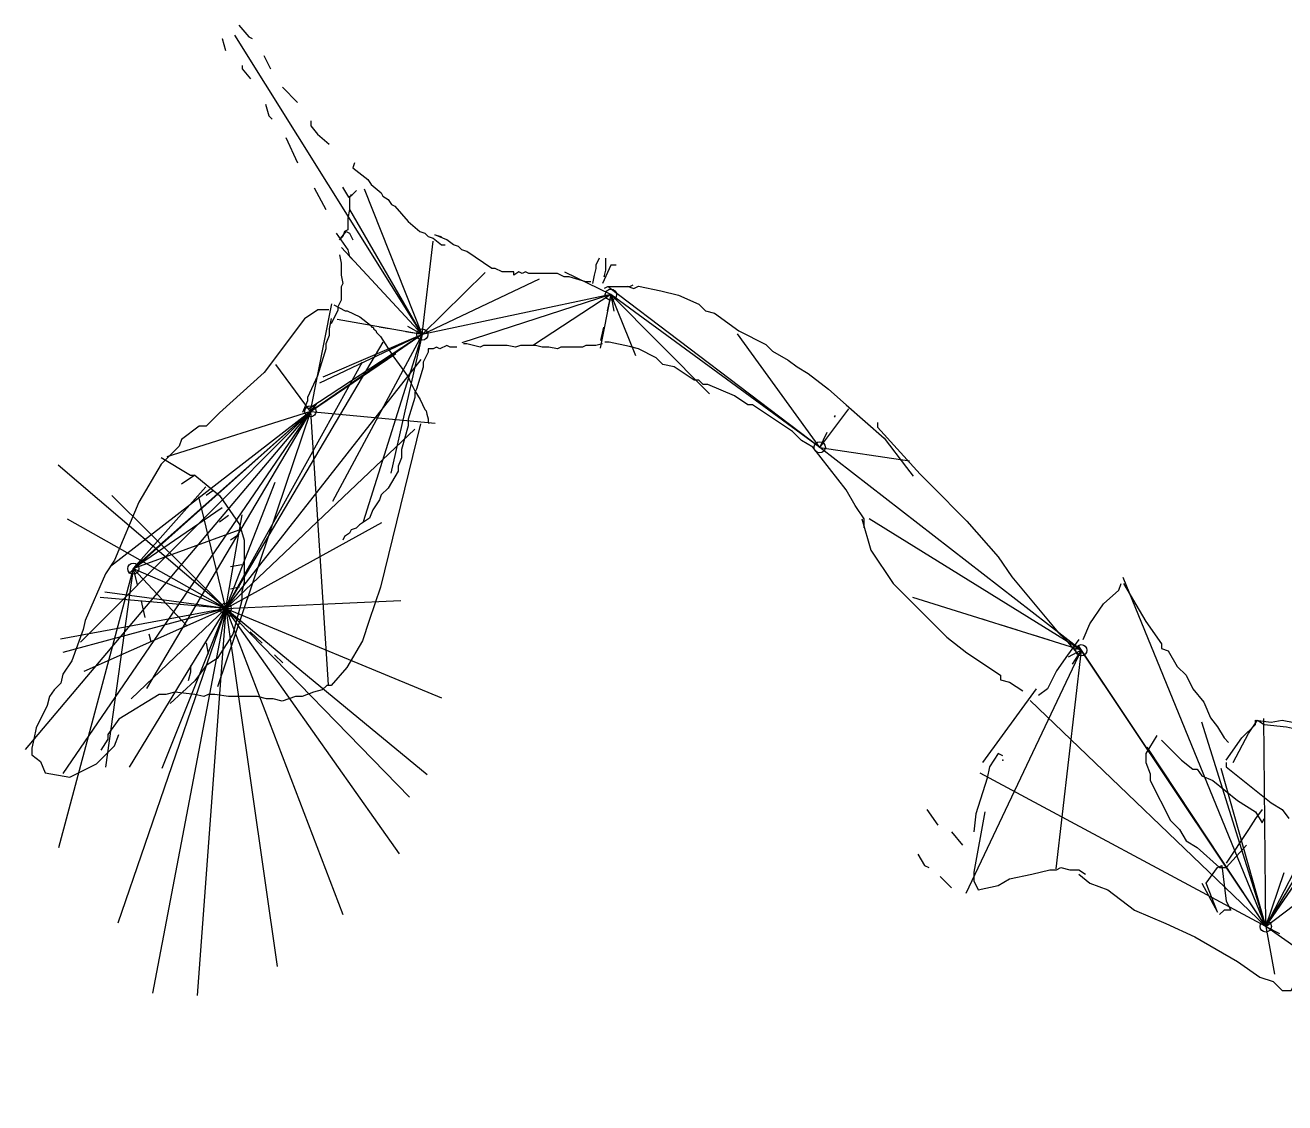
# Model space of a CAD drawing. Header units: millimetres. Extents: x -8 to 158, y -16 to 290.
# Drawn here: x -7.69 to 14.85, y 159.51 to 178.79 of the extents above; entities that cross this region are included whole.
import ezdxf

# ---------------------------------------------------------------- set-up
doc = ezdxf.new("R2010")
doc.units = ezdxf.units.MM
doc.linetypes.add('DASH', pattern=[0.6, 0.3, -0.3])

msp = doc.modelspace()

# ---------------------------------------------------------------- linework, layer by layer
at = {"layer": 'Shots', "color": 1}
for p, q in [((2.79, 173.968), (-0.584, 173.254)), ((6.528, 171.236), (2.79, 173.968)), ((-0.584, 173.254), (-2.586, 171.88)), ((-2.586, 171.88), (-5.756, 169.066)), ((11.208, 167.606), (6.528, 171.236)), ((-5.756, 169.066), (-4.102, 168.35)), ((14.508, 162.664), (11.208, 167.606)), ((14.508, 162.664), (16.69, 166.278)), ((14.508, 162.664), (14.508, 162.664)), ((18.994, 159.51), (14.508, 162.664))]:
    msp.add_line(p, q, dxfattribs=at)
for centre in [(2.79, 173.968), (-0.584, 173.254), (-2.586, 171.88), (6.528, 171.236), (-5.756, 169.066), (-4.102, 168.35), (11.208, 167.606), (14.508, 162.664), (14.508, 162.664)]:
    msp.add_circle(centre, 0.1, dxfattribs=at)
at = {"layer": 'Sketch', "color": 0}
for points in [[(-3.868, 178.788), (-3.688, 178.578), (-3.628, 178.548)], [(-4.168, 178.548), (-4.168, 178.548), (-4.108, 178.338)], [(-3.808, 178.068), (-3.808, 178.008), (-3.658, 177.828)], [(-3.418, 178.248), (-3.298, 178.008)], [(-3.088, 177.678), (-2.818, 177.408)], [(-3.388, 177.378), (-3.328, 177.168), (-3.268, 177.108)], [(-2.578, 177.078), (-2.578, 176.988), (-2.458, 176.838), (-2.248, 176.658)], [(-3.028, 176.778), (-2.818, 176.328)], [(-1.798, 176.328), (-1.828, 176.238), (-1.558, 176.028), (-1.498, 175.938), (-1.318, 175.788), (-1.288, 175.728), (-1.198, 175.668), (-1.138, 175.578), (-1.078, 175.548), (-0.838, 175.278), (-0.628, 175.098), (-0.538, 175.068), (-0.478, 175.008), (-0.388, 174.978), (-0.238, 174.858), (-0.178, 174.858)], [(-2.518, 175.878), (-2.308, 175.488)], [(-2.128, 175.068), (-1.918, 174.768), (-1.888, 174.648), (-1.828, 174.588)], [(2.432, 174.198), (2.342, 174.198), (2.042, 174.288), (1.952, 174.288), (1.832, 174.348), (1.322, 174.348), (1.262, 174.378), (1.202, 174.348), (1.142, 174.378), (1.052, 174.318), (1.052, 174.378), (0.842, 174.378), (0.722, 174.438), (0.662, 174.438), (0.212, 174.738), (0.122, 174.768), (0.062, 174.828), (-0.028, 174.858), (-0.148, 174.948), (-0.358, 175.038), (-0.238, 175.008)], [(-2.068, 174.678), (-2.038, 174.528), (-2.038, 174.318), (-2.008, 174.168), (-2.038, 174.108), (-2.038, 173.868), (-2.098, 173.748), (-2.098, 173.688), (-2.218, 173.448)], [(2.582, 174.618), (2.522, 174.498), (2.522, 174.438), (2.492, 174.318), (2.462, 174.168)], [(2.882, 174.498), (2.792, 174.498), (2.642, 174.168)], [(2.672, 174.318), (2.672, 174.288), (2.702, 174.408), (2.702, 174.618)], [(3.182, 174.138), (3.122, 174.108), (2.732, 174.108), (2.672, 174.078)], [(3.082, 174.118), (3.202, 174.078), (3.282, 174.118), (3.682, 174.038), (4.002, 173.958), (4.362, 173.798), (4.482, 173.678), (4.642, 173.638), (5.082, 173.318), (5.562, 173.078), (5.682, 172.958), (5.962, 172.798), (6.122, 172.678), (6.322, 172.558), (6.682, 172.278), (7.002, 171.998), (7.682, 171.398), (8.082, 170.878), (8.202, 170.718)], [(-2.17, 173.784), (-1.966, 173.676), (-1.93, 173.676), (-1.702, 173.568), (-1.51, 173.424), (-1.486, 173.388), (-1.462, 173.388), (-1.45, 173.352), (-1.414, 173.328), (-1.402, 173.292), (-1.33, 173.22), (-1.114, 172.872), (-0.886, 172.56), (-0.838, 172.5), (-0.802, 172.416), (-0.718, 172.248), (-0.622, 172.092), (-0.538, 171.912), (-0.514, 171.888), (-0.502, 171.828), (-0.478, 171.744), (-0.478, 171.684), (-0.466, 171.66)], [(-2.254, 173.696), (-2.454, 173.696), (-2.694, 173.536), (-3.414, 172.576), (-4.214, 171.856), (-4.454, 171.616), (-4.574, 171.616), (-4.894, 171.376), (-4.934, 171.256), (-5.254, 170.936), (-5.654, 170.256), (-6.094, 169.216), (-6.254, 168.976), (-6.614, 168.136), (-6.654, 167.976), (-6.854, 167.416), (-7.014, 167.176), (-7.054, 167.016), (-7.174, 166.896), (-7.254, 166.776), (-7.294, 166.616), (-7.494, 166.216), (-7.534, 166.016), (-7.574, 165.856), (-7.574, 165.736), (-7.414, 165.616), (-7.334, 165.416), (-6.894, 165.336), (-6.414, 165.576), (-6.094, 165.896), (-6.014, 166.096)], [(-2.218, 173.538), (-2.248, 173.358), (-2.248, 173.238), (-2.308, 173.088), (-2.308, 172.998), (-2.458, 172.518), (-2.638, 172.128), (-2.638, 172.068), (-2.728, 171.858)], [(7.322, 169.798), (7.322, 169.958), (7.162, 170.198), (7.002, 170.478), (6.402, 171.238), (6.202, 171.358), (6.042, 171.518), (5.322, 171.998), (5.242, 171.998), (5.002, 172.158), (4.522, 172.358), (4.442, 172.358), (4.362, 172.438), (4.282, 172.438), (3.922, 172.678), (3.722, 172.718), (3.602, 172.838), (3.282, 172.998), (3.122, 173.038), (2.762, 173.118), (2.682, 173.118)], [(0.032, 173.028), (-0.088, 173.028), (-0.148, 173.058), (-0.268, 172.998), (-0.328, 173.028), (-0.388, 172.998), (-0.478, 172.998), (-0.478, 172.938), (-0.568, 172.758), (-0.568, 172.668), (-0.688, 172.278), (-0.718, 172.218), (-0.718, 172.128), (-0.838, 171.738), (-0.838, 171.618), (-0.958, 171.198), (-0.958, 171.048), (-1.018, 170.898), (-1.018, 170.808), (-1.198, 170.508), (-1.318, 170.388), (-1.348, 170.298), (-1.468, 170.118), (-1.528, 169.968), (-1.708, 169.848), (-1.768, 169.788), (-1.858, 169.758), (-1.888, 169.698), (-1.978, 169.638), (-2.008, 169.578)], [(2.642, 173.088), (2.522, 173.058), (2.342, 173.058), (2.282, 173.028), (1.892, 173.028), (1.832, 172.998), (1.682, 173.028), (1.562, 173.028), (1.442, 173.058), (1.172, 173.058), (1.082, 173.028), (0.932, 173.058), (0.512, 173.058), (0.452, 173.028), (0.212, 173.088), (0.152, 173.088)], [(-0.614, 171.656), (-1.334, 168.736), (-1.534, 168.136), (-1.654, 167.776), (-1.934, 167.296), (-2.214, 166.976), (-2.294, 166.976), (-2.374, 166.896), (-2.534, 166.856), (-2.734, 166.776), (-2.854, 166.776), (-3.094, 166.696), (-3.254, 166.736), (-3.374, 166.736), (-3.534, 166.776), (-4.054, 166.776), (-4.294, 166.816), (-4.414, 166.816), (-4.494, 166.776), (-4.654, 166.816), (-5.014, 166.856), (-5.174, 166.816), (-5.294, 166.816), (-6.014, 166.376), (-6.214, 166.096), (-6.214, 166.016), (-6.334, 165.816)], [(7.562, 171.678), (7.562, 171.598), (8.322, 170.758), (8.522, 170.558), (9.162, 169.918), (9.722, 169.278), (9.962, 168.918), (10.802, 167.918), (10.922, 167.798), (11.162, 167.518)], [(-5.254, 171.056), (-4.734, 170.736), (-4.654, 170.736), (-4.214, 170.376), (-3.854, 169.856), (-3.774, 169.576), (-3.774, 168.816), (-3.814, 168.656), (-3.814, 168.496), (-3.974, 167.896), (-4.254, 167.456), (-4.454, 167.336), (-4.654, 167.056), (-5.094, 166.656)], [(-4.654, 170.736), (-4.894, 170.576)], [(-4.334, 170.456), (-4.454, 170.376)], [(-4.054, 170.016), (-4.214, 169.896)], [(7.282, 169.958), (7.442, 169.398), (7.842, 168.798), (8.802, 167.838), (9.162, 167.558), (9.762, 167.158), (9.762, 167.078), (9.922, 167.038), (10.162, 166.878)], [(-3.894, 169.656), (-4.014, 169.576)], [(-3.814, 169.136), (-4.014, 169.096)], [(-3.854, 168.736), (-4.014, 168.696)], [(11.242, 167.798), (11.362, 168.078), (11.602, 168.438), (11.882, 168.678), (11.922, 168.798)], [(11.962, 168.798), (12.362, 168.118), (12.642, 167.718), (12.642, 167.638), (12.762, 167.598), (12.922, 167.318), (13.082, 167.158), (13.202, 166.918), (13.402, 166.678), (13.522, 166.398), (13.642, 166.238), (13.762, 166.038), (13.842, 165.958)], [(-3.974, 168.216), (-4.054, 168.216)], [(-4.454, 167.736), (-4.414, 167.536)], [(-4.734, 167.336), (-4.734, 167.216), (-4.774, 167.056)], [(10.402, 166.918), (9.442, 165.598)], [(13.802, 165.638), (14.082, 166.038), (14.322, 166.278), (14.322, 166.358), (14.602, 166.318), (14.802, 166.358), (15.202, 166.278), (15.522, 166.238), (15.602, 166.238), (15.682, 166.118), (15.762, 166.198), (16.002, 166.158), (16.042, 166.078), (16.122, 166.118)], [(9.802, 165.718), (9.722, 165.758), (9.562, 165.518), (9.522, 165.318), (9.322, 164.678), (9.282, 164.358)], [(8.442, 164.758), (8.642, 164.478)], [(9.482, 164.718), (9.282, 163.638), (9.282, 163.478), (9.362, 163.318), (9.722, 163.398), (9.922, 163.518), (10.322, 163.598), (10.642, 163.678), (10.762, 163.678), (10.842, 163.718), (11.002, 163.678), (11.162, 163.678), (11.282, 163.598)], [(8.882, 164.358), (9.082, 164.118)], [(8.282, 163.958), (8.402, 163.758), (8.482, 163.718)], [(8.682, 163.558), (8.882, 163.358)], [(11.162, 163.598), (11.362, 163.438), (11.682, 163.318), (12.162, 162.958), (12.722, 162.718), (13.242, 162.478), (14.002, 162.038), (14.402, 161.758), (14.642, 161.678), (14.802, 161.518), (14.962, 161.518), (15.002, 161.598)]]:
    msp.add_lwpolyline(points, dxfattribs=at)
at = {"layer": 'Sketch', "color": 9}
for points in [[(-2.014, 175.89), (-1.906, 175.71), (-1.846, 175.746), (-1.762, 175.83)], [(-1.858, 175.758), (-1.888, 175.698), (-1.888, 175.488), (-1.918, 175.338), (-1.918, 175.128)], [(-1.918, 175.128), (-1.978, 175.098), (-2.008, 175.008), (-2.068, 174.948), (-1.948, 175.098), (-1.888, 175.068), (-1.828, 174.948)], [(11.162, 167.798), (10.962, 167.518), (10.762, 167.238), (10.602, 166.918), (10.442, 166.798)], [(13.922, 165.598), (14.202, 166.118), (14.362, 166.358), (14.482, 166.278), (14.882, 166.238), (15.042, 166.198), (15.522, 166.198), (15.922, 166.078), (16.082, 166.078), (16.282, 166.038), (16.122, 165.878)], [(12.562, 166.078), (12.362, 165.758), (12.362, 165.598), (12.442, 165.398), (12.442, 165.278), (12.802, 164.558), (12.962, 164.398), (13.082, 164.198), (13.282, 164.078), (13.682, 163.718), (13.802, 163.718), (14.162, 164.118)], [(12.642, 165.998), (13.002, 165.638), (13.202, 165.478), (13.282, 165.478), (13.362, 165.358), (13.562, 165.278), (14.002, 164.918), (14.322, 164.718), (14.442, 164.518), (14.482, 164.598)], [(13.802, 165.598), (13.802, 165.518), (14.602, 164.878), (14.802, 164.758), (14.922, 164.598)], [(14.442, 164.758), (14.322, 164.598), (14.202, 164.398), (13.802, 163.798)], [(13.362, 163.438), (13.642, 162.918), (13.442, 163.438), (13.642, 163.718), (13.722, 163.758), (13.802, 163.118), (13.882, 162.958), (13.762, 162.958), (13.682, 162.878)]]:
    msp.add_lwpolyline(points, dxfattribs=at)
at = {"layer": 'Sketch', "color": 0}
msp.add_point((9.802, 165.638), dxfattribs=at)
at = {"layer": 'XSect', "color": 1}
for p, q in [((-0.584, 173.254), (-3.94, 178.612)), ((-0.584, 173.254), (-1.62, 175.854)), ((-0.584, 173.254), (-1.88, 175.492)), ((-0.584, 173.254), (-0.388, 174.926)), ((-0.584, 173.254), (-2.028, 174.814)), ((-0.584, 173.254), (0.542, 174.362)), ((-0.584, 173.254), (1.514, 174.248)), ((2.79, 173.968), (1.964, 174.372)), ((6.528, 171.236), (2.752, 174.098)), ((-2.586, 171.88), (-2.204, 173.802)), ((2.79, 173.968), (0.122, 173.106)), ((2.79, 173.968), (1.406, 173.062)), ((2.79, 173.968), (2.596, 173.008)), ((2.79, 173.968), (4.554, 172.192)), ((2.79, 173.968), (3.23, 172.878)), ((-0.584, 173.254), (-2.108, 173.526)), ((-4.102, 168.35), (-1.282, 173.12)), ((-0.584, 173.254), (-2.612, 171.924)), ((-0.584, 173.254), (-2.422, 172.386)), ((-0.584, 173.254), (-2.366, 172.492)), ((-0.584, 173.254), (-2.192, 170.27)), ((-0.584, 173.254), (-1.642, 169.906)), ((-0.584, 173.254), (-1.15, 170.772)), ((6.528, 171.236), (5.058, 173.268)), ((-2.586, 171.88), (-1.056, 172.912)), ((-4.102, 168.35), (-0.602, 172.806)), ((-4.102, 168.35), (-1.654, 172.764)), ((-2.586, 171.88), (-3.206, 172.716)), ((-2.586, 171.88), (-7.69, 165.828)), ((-2.586, 171.88), (-7.018, 165.4)), ((-2.586, 171.88), (-6.7, 167.752)), ((-2.586, 171.88), (-6.162, 169.104)), ((-2.586, 171.88), (-5.836, 168.982)), ((-2.586, 171.88), (-5.518, 166.922)), ((-2.586, 171.88), (-5.154, 171.068)), ((-2.586, 171.88), (-4.246, 166.952)), ((-2.586, 171.88), (-0.356, 171.666)), ((-2.586, 171.88), (-2.27, 166.988)), ((6.528, 171.236), (7.05, 171.924)), ((-4.102, 168.35), (-0.718, 171.56)), ((6.528, 171.236), (8.134, 170.996)), ((-4.102, 168.35), (-7.1, 170.916)), ((-5.756, 169.066), (-4.456, 170.532)), ((-4.102, 168.35), (-3.22, 170.614)), ((-4.102, 168.35), (-6.142, 170.374)), ((-4.102, 168.35), (-4.582, 170.348)), ((-4.102, 168.35), (-6.93, 169.952)), ((-5.756, 169.066), (-4.168, 170.158)), ((-4.102, 168.35), (-3.81, 170.03)), ((11.208, 167.606), (7.414, 169.956)), ((-5.756, 169.066), (-3.862, 169.758)), ((-4.102, 168.35), (-1.31, 169.89)), ((-5.756, 169.066), (-7.094, 164.074)), ((-5.756, 169.066), (-6.254, 165.516)), ((-5.756, 169.066), (-4.798, 168.044)), ((14.508, 162.664), (11.954, 168.908)), ((-4.102, 168.35), (-6.262, 168.648)), ((-4.102, 168.35), (-6.35, 168.552)), ((-4.102, 168.35), (-0.966, 168.498)), ((11.208, 167.606), (8.192, 168.55)), ((-4.102, 168.35), (-7.056, 167.804)), ((-4.102, 168.35), (-7.016, 167.566)), ((-4.102, 168.35), (-6.638, 167.224)), ((-4.102, 168.35), (-6.034, 162.726)), ((-4.102, 168.35), (-5.83, 165.512)), ((-4.102, 168.35), (-5.792, 166.734)), ((-4.102, 168.35), (-5.414, 161.472)), ((-4.102, 168.35), (-5.244, 165.49)), ((-4.102, 168.35), (-4.61, 161.428)), ((-4.102, 168.35), (-0.242, 166.752)), ((-4.102, 168.35), (-0.496, 165.382)), ((-4.102, 168.35), (-0.814, 164.978)), ((-4.102, 168.35), (-0.998, 163.962)), ((-4.102, 168.35), (-2.004, 162.876)), ((-4.102, 168.35), (-3.182, 161.946)), ((11.208, 167.606), (9.144, 163.252)), ((11.208, 167.606), (10.752, 163.696)), ((14.508, 162.664), (11.164, 167.682)), ((14.508, 162.664), (10.294, 166.71)), ((14.508, 162.664), (17.168, 166.564)), ((14.508, 162.664), (14.474, 166.386)), ((14.508, 162.664), (13.362, 166.318)), ((14.508, 162.664), (16.21, 165.956)), ((14.508, 162.664), (12.388, 165.872)), ((14.508, 162.664), (13.708, 165.488)), ((14.508, 162.664), (9.398, 165.41)), ((14.508, 162.664), (15.548, 164.18)), ((14.508, 162.664), (16.388, 164.096)), ((14.508, 162.664), (14.836, 163.628)), ((14.508, 162.664), (14.664, 161.814))]:
    msp.add_line(p, q, dxfattribs=at)
at = {"layer": 'XSect', "color": 1, "linetype": 'DASH'}
for p, q in [((2.79, 173.968), (2.602, 173.146)), ((2.79, 173.968), (2.864, 173.572)), ((-0.584, 173.254), (-1.356, 173.384)), ((-0.584, 173.254), (-1.068, 173.524)), ((-2.586, 171.88), (-2.478, 172.006)), ((6.528, 171.236), (6.808, 171.806)), ((6.528, 171.236), (6.56, 171.23)), ((-5.756, 169.066), (-5.444, 167.76)), ((-4.102, 168.35), (-3.082, 167.382)), ((11.208, 167.606), (9.438, 168.162)), ((11.208, 167.606), (10.916, 167.166)), ((11.208, 167.606), (10.972, 167.482)), ((14.508, 162.664), (14.756, 162.538))]:
    msp.add_line(p, q, dxfattribs=at)

doc.saveas('drawing.dxf')
